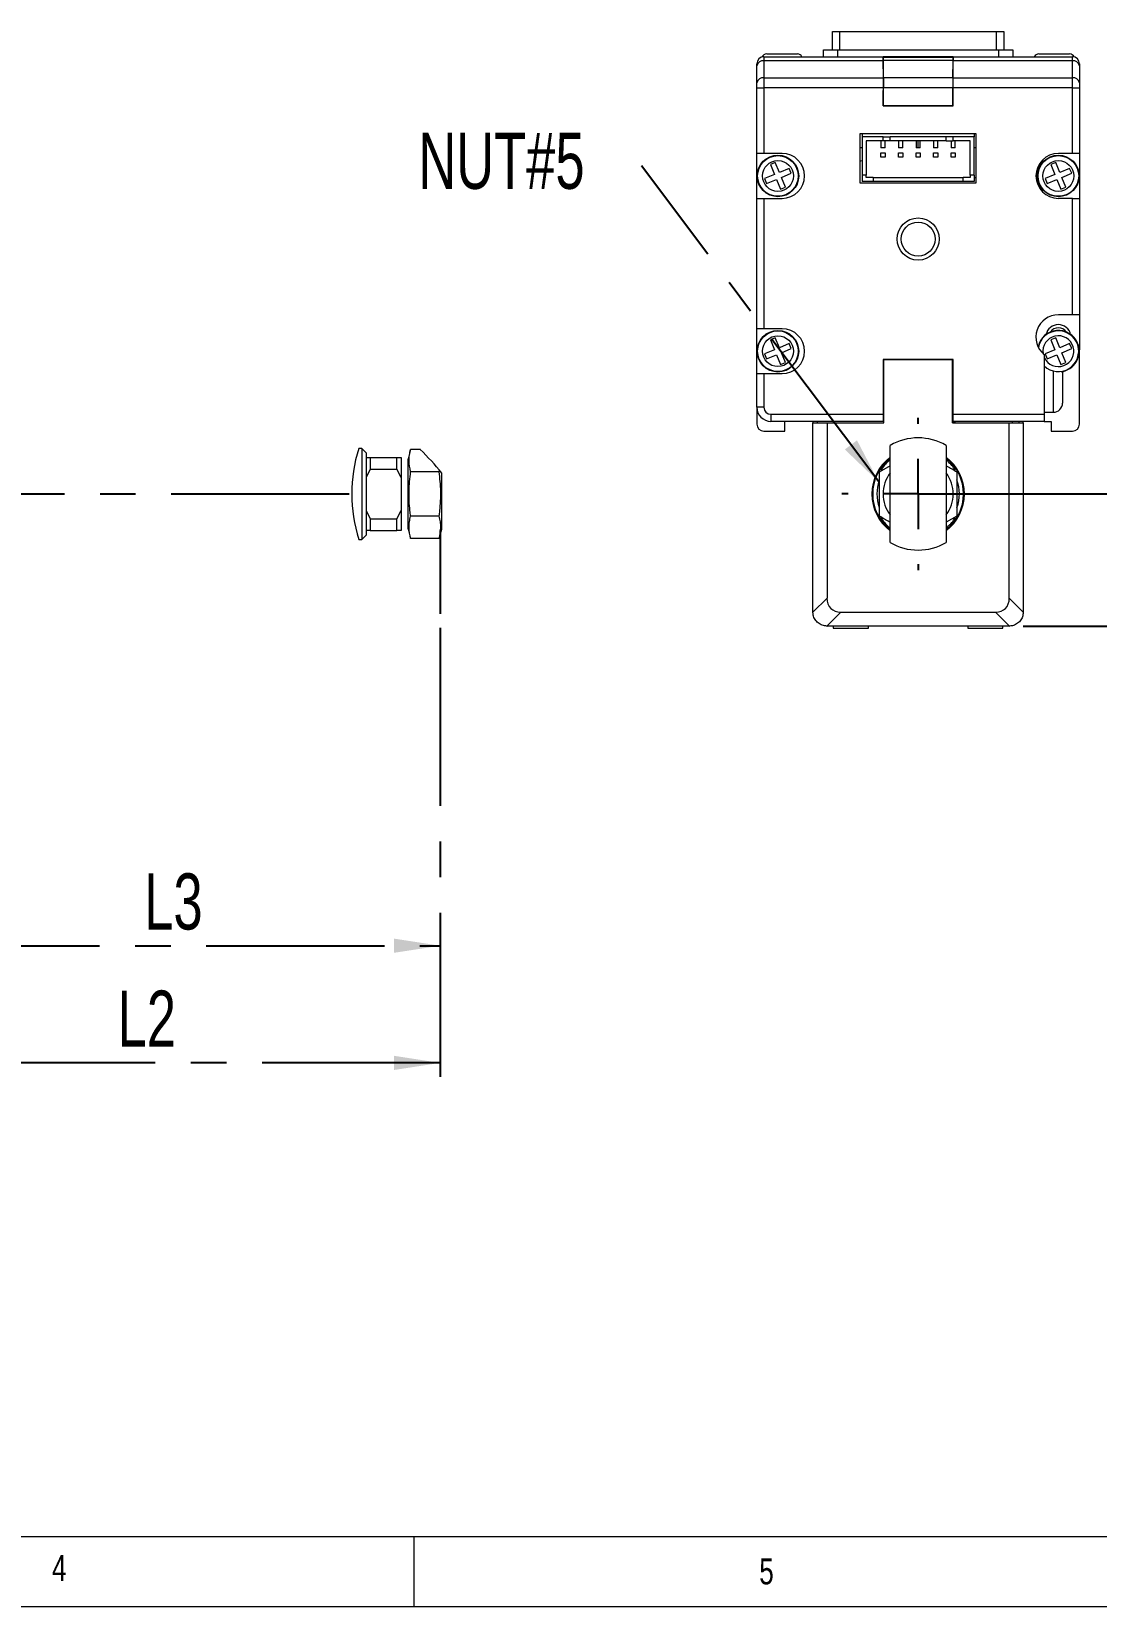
# Model space of a CAD drawing. Header units: inches. Extents: x 0.2 to 16.3, y 0.2 to 11.5.
# Drawn here: x 7.193 to 10.184, y 0.197 to 4.619 of the extents above; entities that cross this region are included whole.
import ezdxf

# ---------------------------------------------------------------- set-up
doc = ezdxf.new("R2010")
doc.units = ezdxf.units.IN
doc.header["$MEASUREMENT"] = 0
doc.linetypes.add('CENTERX2', pattern=[0.8, 0.5, -0.1, 0.1, -0.1])
doc.layers.add('CENTER_LINE', color=7, linetype='CENTERX2')
doc.layers.add('DIMENSION', color=7, linetype='Continuous')
doc.styles.add('SLDTEXTSTYLE0', font='TXT', dxfattribs={"width": 0.7})
doc.styles.add('SLDTEXTSTYLE1', font='TXT', dxfattribs={"width": 0.75})
doc.dimstyles.new('SLDDIMSTYLE0', dxfattribs={"dimtxt": 0.15748, "dimasz": 0.13, "dimexe": 0, "dimexo": 0.0625, "dimgap": 0.03937, "dimtad": 1, "dimdec": 3, "dimrnd": 1e-09, "dimzin": 12, "dimdsep": 46, "dimtxsty": 'SLDTEXTSTYLE0', "dimsah": 1, "dimcen": 0.09, "dimadec": 0, "dimazin": 3, "dimtfac": 1, "dimtdec": 3, "dimtofl": 0, "dimtmove": 0, "dimatfit": 3, "dimfxl": 1, "dimfrac": 2, "dimtolj": 1, "dimtzin": 12, "dimarcsym": 0})
doc.dimstyles.new('SLDDIMSTYLE3', dxfattribs={"dimtxt": 0.15748, "dimasz": 0.13, "dimexe": 0, "dimexo": 0.0625, "dimgap": 0.03937, "dimtad": 1, "dimdec": 3, "dimrnd": 1e-09, "dimdsep": 46, "dimtxsty": 'SLDTEXTSTYLE0', "dimsah": 1, "dimcen": 0.09, "dimadec": 0, "dimazin": 2, "dimtfac": 1, "dimtdec": 3, "dimtofl": 0, "dimtmove": 0, "dimatfit": 3, "dimfxl": 1, "dimfrac": 2, "dimtolj": 1, "dimtzin": 12, "dimarcsym": 0})
doc.dimstyles.new('SLDDIMSTYLE5', dxfattribs={"dimtxt": 0.18, "dimasz": 0.13, "dimexe": 0, "dimexo": 0.0625, "dimgap": 0, "dimtad": 0, "dimtih": 1, "dimtoh": 1, "dimdec": 0, "dimrnd": 1e-09, "dimzin": 0, "dimdsep": 46, "dimtxsty": 'Standard', "dimsah": 1, "dimcen": 0.09, "dimadec": 0, "dimazin": 0, "dimtfac": 0.13, "dimtdec": 0, "dimtofl": 0, "dimtmove": 0, "dimatfit": 3, "dimfxl": 1, "dimfrac": 2, "dimtolj": 1, "dimtzin": 0, "dimarcsym": 0})

# ---------------------------------------------------------------- blocks, each defined once
blk = doc.blocks.new('_D_22')
at = {"layer": 'CENTER_LINE'}
for p, q in [((6.884, 2.9447), (6.884, 2.0126)), ((8.3407, 2.9447), (8.3407, 2.0126)), ((6.884, 2.052), (8.3407, 2.052))]:
    blk.add_line(p, q, dxfattribs=at)
for points in [[(6.884, 2.052), (7.014, 2.032), (7.014, 2.072)], [(8.3407, 2.052), (8.2107, 2.072), (8.2107, 2.032)]]:
    blk.add_solid(points, dxfattribs=at)
at = {"layer": 'CENTER_LINE', "insert": (7.5098, 2.255), "char_height": 0.15748, "attachment_point": 1, "style": 'SLDTEXTSTYLE0'}
blk.add_mtext('L3', dxfattribs=at)
blk = doc.blocks.new('_D_24')
at = {"layer": 'CENTER_LINE'}
for p, q in [((6.7344, 2.9884), (6.7344, 1.6836)), ((8.3407, 2.9447), (8.3407, 1.6836)), ((8.3407, 1.723), (6.7344, 1.723))]:
    blk.add_line(p, q, dxfattribs=at)
for points in [[(6.7344, 1.723), (6.8644, 1.703), (6.8644, 1.743)], [(8.3407, 1.723), (8.2107, 1.743), (8.2107, 1.703)]]:
    blk.add_solid(points, dxfattribs=at)
at = {"layer": 'CENTER_LINE', "insert": (7.435, 1.926), "char_height": 0.15748, "attachment_point": 1, "style": 'SLDTEXTSTYLE0'}
blk.add_mtext('L2', dxfattribs=at)
blk = doc.blocks.new('_D_28')
at = {"layer": 'CENTER_LINE'}
for p, q in [((10.5465, 3.3203), (10.5465, 3.9069)), ((9.7222, 3.3203), (10.5858, 3.3203)), ((10.5465, 2.9494), (10.5465, 3.3203)), ((9.9781, 2.9494), (10.5858, 2.9494))]:
    blk.add_line(p, q, dxfattribs=at)
for points in [[(10.5465, 3.3203), (10.5265, 3.1903), (10.5665, 3.1903)], [(10.5465, 2.9494), (10.5665, 3.0794), (10.5265, 3.0794)]]:
    blk.add_solid(points, dxfattribs=at)
at = {"layer": 'CENTER_LINE', "insert": (10.3435, 3.424), "char_height": 0.15748, "attachment_point": 1, "rotation": 90, "style": 'SLDTEXTSTYLE0'}
blk.add_mtext('0.371', dxfattribs=at)
blk = doc.blocks.new('SW_NOTE_0_11')
at = {"layer": 'CENTER_LINE', "color": 0, "insert": (-0.6267, 0.0928), "char_height": 0.15748, "attachment_point": 1, "style": 'SLDTEXTSTYLE0'}
blk.add_mtext('NUT#5', dxfattribs=at)
blk = doc.blocks.new('SW_CENTERMARKSYMBOL_5')
at = {"layer": 'CENTER_LINE', "color": 0}
for p, q in [((0, 0.1969), (0, 0.2142)), ((0, 0), (0, 0.0984)), ((-0.1969, 0), (-0.2142, 0)), ((0, 0), (-0.0984, 0)), ((0, 0), (0, -0.0984)), ((0, 0), (0.0984, 0)), ((0.1969, 0), (0.2142, 0)), ((0, -0.1969), (0, -0.2142))]:
    blk.add_line(p, q, dxfattribs=at)

msp = doc.modelspace()

# ---------------------------------------------------------------- linework, layer by layer
at = {"color": 7, "linetype": 'Continuous', "lineweight": 18}
for p, q in [((9.4426, 4.5675), (9.4426, 4.6187)), ((9.4426, 4.6187), (9.4623, 4.6187)), ((9.4623, 4.6187), (9.9033, 4.6187)), ((9.9033, 4.6187), (9.923, 4.6187)), ((9.923, 4.6187), (9.923, 4.5675)), ((9.2576, 4.5557), (9.2646, 4.5557)), ((9.2646, 4.5557), (9.3442, 4.5557)), ((9.4171, 4.5478), (9.4171, 4.5675)), ((9.4171, 4.5675), (9.4564, 4.5675)), ((9.4564, 4.5675), (9.4564, 4.5478)), ((9.4564, 4.5675), (9.9092, 4.5675)), ((9.9092, 4.5478), (9.9092, 4.5675)), ((9.9092, 4.5675), (9.9486, 4.5675)), ((9.9486, 4.5675), (9.9486, 4.5478)), ((10.0214, 4.5557), (10.0284, 4.5557)), ((10.0284, 4.5557), (10.108, 4.5557)), ((9.23, 4.5224), (9.23, 4.5281)), ((9.23, 4.4746), (9.23, 4.5224)), ((9.2497, 4.5478), (9.2497, 4.5363)), ((9.2497, 4.5478), (9.5844, 4.5478)), ((9.2497, 4.5363), (9.2497, 4.4885)), ((9.5844, 4.5363), (9.2497, 4.5363)), ((9.7812, 4.5478), (9.5844, 4.5478)), ((9.5852, 4.5478), (9.5844, 4.5461)), ((9.5844, 4.5478), (9.5844, 4.5363)), ((9.5844, 4.5461), (9.5845, 4.5458)), ((9.5844, 4.5363), (9.5844, 4.4885)), ((9.7811, 4.5458), (9.5845, 4.5458)), ((9.5851, 4.4885), (9.5847, 4.5377)), ((9.7809, 4.5377), (9.5847, 4.5377)), ((9.5852, 4.5478), (9.7804, 4.5478)), ((9.7804, 4.5478), (9.7812, 4.5461)), ((9.7805, 4.4885), (9.7809, 4.5377)), ((9.7812, 4.5461), (9.7811, 4.5458)), ((9.7812, 4.5478), (10.1159, 4.5478)), ((9.7812, 4.5363), (9.7812, 4.5478)), ((10.1159, 4.5363), (9.7812, 4.5363)), ((9.7812, 4.4885), (9.7812, 4.5363)), ((10.1159, 4.5363), (10.1159, 4.5478)), ((10.1159, 4.4885), (10.1159, 4.5363)), ((10.1356, 4.5281), (10.1356, 4.5224)), ((10.1356, 4.5224), (10.1356, 4.4746)), ((9.23, 4.4607), (9.23, 4.4746)), ((9.2497, 4.4885), (9.2497, 4.4607)), ((9.2497, 4.4885), (9.5844, 4.4885)), ((9.5844, 4.4885), (9.5844, 4.4607)), ((9.7805, 4.4885), (9.5851, 4.4885)), ((9.7812, 4.4885), (10.1159, 4.4885)), ((9.7812, 4.4607), (9.7812, 4.4885)), ((10.1159, 4.4607), (10.1159, 4.4885)), ((10.1356, 4.4746), (10.1356, 4.4607)), ((9.23, 4.4607), (9.2497, 4.4607)), ((9.23, 4.2762), (9.23, 4.4607)), ((9.2497, 4.4607), (9.2497, 4.2762)), ((9.5844, 4.4607), (9.2497, 4.4607)), ((9.5844, 4.4607), (9.5844, 4.41)), ((9.5846, 4.4297), (9.5844, 4.453)), ((9.5847, 4.4297), (9.5844, 4.4297)), ((9.5847, 4.41), (9.5847, 4.4297)), ((9.7804, 4.4607), (9.5852, 4.4607)), ((9.5852, 4.41), (9.5852, 4.4607)), ((9.7804, 4.41), (9.7804, 4.4607)), ((9.7809, 4.41), (9.7809, 4.4297)), ((9.7809, 4.4297), (9.7812, 4.4297)), ((9.781, 4.4297), (9.7812, 4.453)), ((9.7812, 4.41), (9.7812, 4.4607)), ((10.1159, 4.4607), (9.7812, 4.4607)), ((10.1159, 4.2762), (10.1159, 4.4607)), ((10.1159, 4.4607), (10.1356, 4.4607)), ((10.1356, 4.4607), (10.1356, 4.2762)), ((9.5844, 4.41), (9.7812, 4.41)), ((9.7804, 4.41), (9.5852, 4.41)), ((9.8462, 4.3313), (9.5194, 4.3313)), ((9.5194, 4.3313), (9.5194, 4.1935)), ((9.5253, 4.2919), (9.5194, 4.2919)), ((9.5253, 4.3313), (9.5253, 4.3234)), ((9.5253, 4.3234), (9.5253, 4.2151)), ((9.5844, 4.3234), (9.5253, 4.3234)), ((9.5371, 4.3116), (9.5371, 4.2151)), ((9.5844, 4.3116), (9.5371, 4.3116)), ((9.5785, 4.3116), (9.5785, 4.2919)), ((9.5903, 4.2919), (9.5785, 4.2919)), ((9.5844, 4.3116), (9.5844, 4.3234)), ((9.5844, 4.3234), (9.6041, 4.3234)), ((9.6041, 4.3116), (9.5844, 4.3116)), ((9.5903, 4.2919), (9.5903, 4.3116)), ((9.6041, 4.3116), (9.6041, 4.3234)), ((9.7615, 4.3234), (9.6041, 4.3234)), ((9.7615, 4.3116), (9.6041, 4.3116)), ((9.6277, 4.3116), (9.6277, 4.2919)), ((9.6395, 4.2919), (9.6277, 4.2919)), ((9.6395, 4.2919), (9.6395, 4.3116)), ((9.6769, 4.3116), (9.6769, 4.2919)), ((9.6887, 4.2919), (9.6769, 4.2919)), ((9.6887, 4.2919), (9.6887, 4.3116)), ((9.7261, 4.3116), (9.7261, 4.2919)), ((9.7379, 4.2919), (9.7261, 4.2919)), ((9.7379, 4.2919), (9.7379, 4.3116)), ((9.7615, 4.3116), (9.7615, 4.3234)), ((9.7812, 4.3234), (9.7615, 4.3234)), ((9.7615, 4.3116), (9.7812, 4.3116)), ((9.7753, 4.3116), (9.7753, 4.2919)), ((9.7871, 4.2919), (9.7753, 4.2919)), ((9.7812, 4.3116), (9.7812, 4.3234)), ((9.8403, 4.3234), (9.7812, 4.3234)), ((9.8285, 4.3116), (9.7812, 4.3116)), ((9.7871, 4.2919), (9.7871, 4.3116)), ((9.8285, 4.2151), (9.8285, 4.3116)), ((9.8403, 4.3313), (9.8403, 4.3234)), ((9.8403, 4.2151), (9.8403, 4.3234)), ((9.8462, 4.2919), (9.8403, 4.2919)), ((9.8462, 4.1935), (9.8462, 4.3313)), ((9.2497, 4.2762), (9.23, 4.2762)), ((9.23, 4.1502), (9.23, 4.2762)), ((9.3009, 4.2762), (9.2497, 4.2762)), ((9.2817, 4.2506), (9.2679, 4.2449)), ((9.2931, 4.223), (9.2817, 4.2506)), ((9.5785, 4.2663), (9.5785, 4.2781)), ((9.5785, 4.2781), (9.5903, 4.2781)), ((9.5903, 4.2663), (9.5785, 4.2663)), ((9.5903, 4.2781), (9.5903, 4.2663)), ((9.6277, 4.2663), (9.6277, 4.2781)), ((9.6277, 4.2781), (9.6395, 4.2781)), ((9.6395, 4.2663), (9.6277, 4.2663)), ((9.6395, 4.2781), (9.6395, 4.2663)), ((9.6769, 4.2663), (9.6769, 4.2781)), ((9.6769, 4.2781), (9.6887, 4.2781)), ((9.6887, 4.2663), (9.6769, 4.2663)), ((9.6887, 4.2781), (9.6887, 4.2663)), ((9.7261, 4.2663), (9.7261, 4.2781)), ((9.7261, 4.2781), (9.7379, 4.2781)), ((9.7379, 4.2663), (9.7261, 4.2663)), ((9.7379, 4.2781), (9.7379, 4.2663)), ((9.7753, 4.2663), (9.7753, 4.2781)), ((9.7753, 4.2781), (9.7871, 4.2781)), ((9.7871, 4.2663), (9.7753, 4.2663)), ((9.7871, 4.2781), (9.7871, 4.2663)), ((10.0691, 4.2506), (10.0553, 4.2449)), ((10.0805, 4.223), (10.0691, 4.2506)), ((10.1159, 4.2762), (10.0765, 4.2762)), ((10.1356, 4.2762), (10.1159, 4.2762)), ((10.1356, 4.2762), (10.1356, 4.1502)), ((9.2793, 4.2172), (9.2517, 4.2058)), ((9.2517, 4.2058), (9.2574, 4.1919)), ((9.2574, 4.1919), (9.2851, 4.2034)), ((9.2679, 4.2449), (9.2793, 4.2172)), ((9.2851, 4.2034), (9.2965, 4.1758)), ((9.3208, 4.2344), (9.2931, 4.223)), ((9.2989, 4.2091), (9.3265, 4.2206)), ((9.3103, 4.1815), (9.2989, 4.2091)), ((9.3265, 4.2206), (9.3208, 4.2344)), ((9.5371, 4.2151), (9.5253, 4.2151)), ((9.5253, 4.2151), (9.5253, 4.1974)), ((9.5371, 4.2092), (9.5371, 4.2151)), ((9.5568, 4.2092), (9.5371, 4.2092)), ((9.5568, 4.2092), (9.5568, 4.1974)), ((9.5568, 4.2092), (9.8088, 4.2092)), ((9.8088, 4.1974), (9.8088, 4.2092)), ((9.8285, 4.2092), (9.8088, 4.2092)), ((9.8403, 4.2151), (9.8285, 4.2151)), ((9.8285, 4.2151), (9.8285, 4.2092)), ((9.8403, 4.2151), (9.8403, 4.1974)), ((9.8403, 4.2111), (9.8462, 4.2068)), ((10.0667, 4.2172), (10.0391, 4.2058)), ((10.0391, 4.2058), (10.0448, 4.1919)), ((10.0448, 4.1919), (10.0725, 4.2034)), ((10.0553, 4.2449), (10.0667, 4.2172)), ((10.0725, 4.2034), (10.0839, 4.1758)), ((10.1082, 4.2344), (10.0805, 4.223)), ((10.0863, 4.2091), (10.1139, 4.2206)), ((10.0977, 4.1815), (10.0863, 4.2091)), ((10.1139, 4.2206), (10.1082, 4.2344)), ((9.2965, 4.1758), (9.3103, 4.1815)), ((9.5194, 4.1935), (9.8462, 4.1935)), ((9.5568, 4.1974), (9.5253, 4.1974)), ((9.8088, 4.1974), (9.5568, 4.1974)), ((9.8403, 4.1974), (9.8088, 4.1974)), ((10.0839, 4.1758), (10.0977, 4.1815)), ((9.23, 3.784), (9.23, 4.1502)), ((9.23, 4.1502), (9.2497, 4.1502)), ((9.2497, 4.1502), (9.2497, 3.784)), ((9.2497, 4.1502), (9.3009, 4.1502)), ((10.1159, 4.1502), (10.0765, 4.1502)), ((10.1159, 3.8234), (10.1159, 4.1502)), ((10.1159, 4.1502), (10.1356, 4.1502)), ((10.1356, 4.1502), (10.1356, 3.8234)), ((10.1159, 3.8234), (10.0765, 3.8234)), ((10.1356, 3.8234), (10.1159, 3.8234)), ((10.1356, 3.8234), (10.1356, 3.725)), ((9.2497, 3.784), (9.23, 3.784)), ((9.23, 3.6581), (9.23, 3.784)), ((9.3009, 3.784), (9.2497, 3.784)), ((9.2793, 3.7251), (9.2517, 3.7136)), ((9.2817, 3.7585), (9.2679, 3.7527)), ((9.2679, 3.7527), (9.2793, 3.7251)), ((9.2931, 3.7308), (9.2817, 3.7585)), ((9.3208, 3.7423), (9.2931, 3.7308)), ((9.2989, 3.717), (9.3265, 3.7285)), ((9.3103, 3.6894), (9.2989, 3.717)), ((9.3265, 3.7285), (9.3208, 3.7423)), ((10.0667, 3.7251), (10.0391, 3.7136)), ((10.0691, 3.7585), (10.0553, 3.7527)), ((10.0553, 3.7527), (10.0667, 3.7251)), ((10.0805, 3.7308), (10.0691, 3.7585)), ((10.1082, 3.7423), (10.0805, 3.7308)), ((10.0863, 3.717), (10.1139, 3.7285)), ((10.0977, 3.6894), (10.0863, 3.717)), ((10.1139, 3.7285), (10.1082, 3.7423)), ((10.1356, 3.5163), (10.1356, 3.725)), ((9.2517, 3.7136), (9.2574, 3.6998)), ((9.2574, 3.6998), (9.2851, 3.7113)), ((9.2851, 3.7113), (9.2965, 3.6836)), ((9.2965, 3.6836), (9.3103, 3.6894)), ((9.7812, 3.6974), (9.5844, 3.6974)), ((9.5844, 3.6974), (9.5844, 3.5439)), ((9.5863, 3.5203), (9.5863, 3.6974)), ((9.5863, 3.6974), (9.7793, 3.6974)), ((9.7793, 3.5203), (9.7793, 3.6974)), ((9.7812, 3.5439), (9.7812, 3.6974)), ((10.0371, 3.7113), (10.0371, 3.5439)), ((10.0391, 3.7136), (10.0448, 3.6998)), ((10.0448, 3.6998), (10.0725, 3.7113)), ((10.0725, 3.7113), (10.0839, 3.6836)), ((10.0839, 3.6836), (10.0977, 3.6894)), ((9.23, 3.5636), (9.23, 3.6581)), ((9.23, 3.6581), (9.2497, 3.6581)), ((9.2497, 3.6581), (9.2497, 3.5636)), ((9.2497, 3.6581), (9.3009, 3.6581)), ((9.5863, 3.6581), (9.5844, 3.6581)), ((9.7812, 3.6581), (9.7793, 3.6581)), ((10.0883, 3.662), (10.0882, 3.6639)), ((10.0883, 3.662), (10.0883, 3.6187)), ((10.0883, 3.6187), (10.0883, 3.5754)), ((9.2497, 3.5636), (9.23, 3.5636)), ((9.23, 3.5636), (9.23, 3.5163)), ((9.2694, 3.5439), (9.5844, 3.5439)), ((9.2694, 3.5439), (9.2694, 3.5242)), ((9.5844, 3.5793), (9.5863, 3.5793)), ((9.5844, 3.5439), (9.5844, 3.5242)), ((9.5863, 3.5373), (9.5844, 3.5384)), ((9.7793, 3.5793), (9.7812, 3.5793)), ((9.7812, 3.5439), (10.0371, 3.5439)), ((9.7812, 3.5242), (9.7812, 3.5439)), ((10.0371, 3.5498), (10.0627, 3.5498)), ((10.0371, 3.5439), (10.0371, 3.5242)), ((9.2497, 3.4966), (9.3088, 3.4966)), ((9.5844, 3.5242), (9.2694, 3.5242)), ((9.3088, 3.4966), (9.3088, 3.5242)), ((9.3875, 2.9888), (9.3875, 3.5203)), ((9.3875, 3.5203), (9.4269, 3.5203)), ((9.3877, 3.5203), (9.3877, 3.5242)), ((9.3883, 3.5203), (9.3883, 3.5242)), ((9.4, 3.5203), (9.4, 3.5242)), ((9.4269, 3.5203), (9.4269, 3.0277)), ((9.4269, 3.5203), (9.5863, 3.5203)), ((9.4446, 3.5242), (9.4446, 3.5203)), ((9.7895, 3.5242), (9.7781, 3.5203)), ((9.7812, 3.5242), (9.7793, 3.5242)), ((9.7793, 3.5203), (9.9387, 3.5203)), ((10.0371, 3.5242), (9.7812, 3.5242)), ((9.9387, 3.0277), (9.9387, 3.5203)), ((9.9387, 3.5203), (9.9781, 3.5203)), ((9.9466, 3.5242), (9.9466, 3.5203)), ((9.9656, 3.5242), (9.9656, 3.5203)), ((9.9773, 3.5203), (9.9773, 3.5242)), ((9.9777, 3.5203), (9.9777, 3.5242)), ((9.9781, 3.5203), (9.9781, 2.9888)), ((10.0371, 3.5242), (10.0568, 3.5242)), ((10.0568, 3.5242), (10.0568, 3.4966)), ((10.0568, 3.4966), (10.1159, 3.4966)), ((9.6041, 3.1839), (9.6041, 3.4566)), ((9.7615, 3.4566), (9.7615, 3.3203)), ((8.1207, 3.4478), (8.112, 3.4478)), ((8.1325, 3.436), (8.1207, 3.4478)), ((8.1207, 3.4478), (8.1207, 3.4302)), ((8.1207, 3.4302), (8.1207, 3.1927)), ((8.1325, 3.436), (8.1325, 3.42)), ((8.1325, 3.4226), (8.1443, 3.4226)), ((8.1325, 3.42), (8.1325, 3.2045)), ((8.1443, 3.4226), (8.1443, 3.3903)), ((8.1443, 3.4226), (8.2191, 3.4226)), ((8.2191, 3.3903), (8.2191, 3.4226)), ((8.2191, 3.4226), (8.2309, 3.4226)), ((8.2309, 3.4226), (8.2309, 3.3662)), ((8.2577, 3.4453), (8.2506, 3.4187)), ((8.2506, 3.3203), (8.2506, 3.4187)), ((8.285, 3.4453), (8.2577, 3.4453)), ((8.1443, 3.3903), (8.1325, 3.3662)), ((8.1443, 3.3903), (8.2191, 3.3903)), ((8.2309, 3.3662), (8.2191, 3.3903)), ((8.2309, 3.3662), (8.2309, 3.2743)), ((8.338, 3.3828), (8.2577, 3.3828)), ((8.338, 3.3828), (8.3386, 3.3871)), ((8.3451, 3.3203), (8.3451, 3.3792)), ((9.5745, 3.3828), (9.6048, 3.4002)), ((9.5802, 3.386), (9.5802, 3.3903)), ((9.7849, 3.3903), (9.7849, 3.3863)), ((8.2506, 3.2218), (8.2506, 3.3203)), ((8.3451, 3.2218), (8.3451, 3.3203)), ((9.7615, 3.3203), (9.7615, 3.1839)), ((8.1325, 3.2743), (8.1443, 3.2502)), ((8.2191, 3.2502), (8.2309, 3.2743)), ((8.2309, 3.2743), (8.2309, 3.2179)), ((9.5606, 3.2762), (9.5631, 3.2762)), ((9.8025, 3.2762), (9.805, 3.2762)), ((8.1443, 3.2502), (8.2191, 3.2502)), ((8.1443, 3.2502), (8.1443, 3.2179)), ((8.2191, 3.2179), (8.2191, 3.2502)), ((8.338, 3.2578), (8.2577, 3.2578)), ((9.5802, 3.2502), (9.5802, 3.2545)), ((9.7911, 3.2578), (9.7615, 3.2407)), ((9.7849, 3.2542), (9.7849, 3.2502)), ((8.1127, 3.1927), (8.1207, 3.1927)), ((8.1207, 3.1927), (8.1325, 3.2045)), ((8.1443, 3.2179), (8.1325, 3.2179)), ((8.1443, 3.2179), (8.2191, 3.2179)), ((8.2309, 3.2179), (8.2191, 3.2179)), ((8.2506, 3.2218), (8.2577, 3.1952)), ((8.338, 3.1952), (8.2577, 3.1952)), ((8.338, 3.1952), (8.3451, 3.2218)), ((9.3875, 2.9884), (9.4269, 3.0277)), ((9.9387, 3.0277), (9.9781, 2.9884)), ((9.4659, 2.9888), (9.4265, 2.9494)), ((9.4659, 2.9888), (9.8997, 2.9888)), ((9.9391, 2.9494), (9.8997, 2.9888)), ((9.9387, 2.9494), (9.4269, 2.9494)), ((9.4446, 2.9494), (9.4446, 2.9435)), ((9.4446, 2.9435), (9.4938, 2.9435)), ((9.4938, 2.9435), (9.543, 2.9435)), ((9.543, 2.9435), (9.543, 2.9494)), ((9.8226, 2.9494), (9.8226, 2.9435)), ((9.8226, 2.9435), (9.8718, 2.9435)), ((9.8718, 2.9435), (9.921, 2.9435)), ((9.921, 2.9435), (9.921, 2.9494)), ((0.3937, 0.3937), (16.1516, 0.3937)), ((8.2677, 0.1969), (8.2677, 0.3937)), ((0.1969, 0.1969), (16.3386, 0.1969))]:
    msp.add_line(p, q, dxfattribs=at)
at = {"color": 8, "linetype": 'Continuous', "lineweight": 18}
for p, q in [((9.4623, 4.6187), (9.4623, 4.5675)), ((9.9033, 4.5675), (9.9033, 4.6187)), ((9.6828, 4.2919), (9.6828, 4.3116)), ((10.0627, 3.6187), (10.0627, 3.6657)), ((10.0627, 3.5498), (10.0627, 3.6187))]:
    msp.add_line(p, q, dxfattribs=at)
at = {"color": 7, "linetype": 'Continuous', "lineweight": 18, "flags": 128}
for points in [[(9.5194, 4.2544), (9.5223, 4.2555), (9.5253, 4.2566)], [(10.1349, 3.7198), (10.1352, 3.7212), (10.1356, 3.725)]]:
    msp.add_lwpolyline(points, dxfattribs=at)
at = {"color": 7, "linetype": 'Continuous', "lineweight": 18}
for centre, radius in [((9.2891, 4.2132), 0.0584), ((9.2891, 4.2132), 0.0571), ((9.2891, 4.2132), 0.0433), ((10.0765, 4.2132), 0.0584), ((10.0765, 4.2132), 0.0571), ((10.0765, 4.2132), 0.0433), ((9.6828, 4.036), 0.0591), ((9.6828, 4.036), 0.0477), ((9.2891, 3.7211), 0.0584), ((9.2891, 3.7211), 0.0571), ((9.2891, 3.7211), 0.0433)]:
    msp.add_circle(centre, radius, dxfattribs=at)
for centre, radius, start, end in [((9.2576, 4.5419), 0.0138, 90, 157.4076), ((9.3442, 4.5419), 0.0138, 25.3769, 90), ((10.0214, 4.5419), 0.0138, 90, 154.6231), ((10.108, 4.5419), 0.0138, 22.5924, 90), ((9.2497, 4.5281), 0.0197, 90, 180), ((9.2473, 4.5189), 0.0176, 81.9505, 168.5782), ((10.1159, 4.5281), 0.0197, 0, 90), ((10.1183, 4.5189), 0.0176, 11.4218, 98.0495), ((9.2473, 4.4711), 0.0176, 81.9505, 168.5782), ((10.1183, 4.4711), 0.0176, 11.4218, 98.0495), ((9.3009, 4.2132), 0.063, 270, 90), ((10.0765, 4.2132), 0.063, 90, 270), ((10.0765, 3.7604), 0.063, 90, 231.3178), ((9.3009, 3.7211), 0.063, 270, 90), ((10.0765, 3.7211), 0.0584, 22.5227, 167.5778), ((10.0765, 3.7604), 0.0354, 12.442, 167.558), ((10.0765, 3.7604), 0.0266, 33.3512, 146.6488), ((10.0765, 3.7211), 0.0584, 277.7757, 22.5227), ((9.2694, 3.5636), 0.0394, 180, 270), ((9.2694, 3.5636), 0.0197, 180, 270), ((10.0627, 3.5754), 0.0256, 270, 0), ((9.2497, 3.5163), 0.0197, 180, 270), ((10.1159, 3.5163), 0.0197, 270, 0), ((9.6828, 3.3203), 0.1575, 60, 120), ((8.5094, 3.3212), 0.417, 162.3262, 197.9505), ((7.7191, 2.8702), 0.8068, 39.1115, 45.4617), ((9.6828, 3.3203), 0.1299, 127.3052, 232.6948), ((9.6828, 3.3203), 0.1276, 128.1181, 231.8819), ((9.6826, 3.3203), 0.124, 129.2726, 145.6287), ((9.6828, 3.3203), 0.1299, 307.3052, 52.6948), ((9.6828, 3.3203), 0.1276, 308.1181, 51.8819), ((9.6826, 3.3203), 0.124, 34.3713, 50.4441), ((9.6828, 3.3203), 0.0984, 143.1301, 180), ((9.6828, 3.3203), 0.0984, 323.1301, 36.8699), ((9.6828, 3.3203), 0.1157, 160.9386, 198.9304), ((9.6828, 3.3203), 0.0984, 180, 216.8699), ((9.6828, 3.3203), 0.1157, 340.4612, 20.1607), ((9.6826, 3.3203), 0.124, 214.3713, 230.7274), ((9.6826, 3.3203), 0.124, 309.5559, 325.6287), ((9.6828, 3.3203), 0.1575, 240, 300), ((9.4269, 2.9888), 0.0394, 180, 180.573), ((9.9387, 2.9888), 0.0394, 359.427, 0), ((9.4269, 2.9888), 0.0394, 269.427, 270), ((9.9387, 2.9888), 0.0394, 270, 270.573)]:
    msp.add_arc(centre, radius, start, end, dxfattribs=at)
at = {"color": 8, "linetype": 'Continuous', "lineweight": 18}
for radius, start, end in [(0.0571, 226.3675, 169.2582), (0.0433, 204.6817, 189.118)]:
    msp.add_arc((10.0765, 3.7211), radius, start, end, dxfattribs=at)
at = {"color": 7, "linetype": 'Continuous', "lineweight": 18}
for centre, major_axis in [((9.5048, 3.0667), (-0.0675, -0.0675)), ((9.8608, 3.0667), (0.0675, -0.0675))]:
    msp.add_ellipse(centre, major_axis=major_axis, ratio=0.57735, start_param=5.759587, end_param=6.806784, dxfattribs=at)
for points, knots in [([(9.5847, 4.5377), (9.5847, 4.5403), (9.5846, 4.5448), (9.5846, 4.5455), (9.5845, 4.5458)], [0, 0, 0, 0, 0.557681, 1, 1, 1, 1]), ([(9.7811, 4.5458), (9.781, 4.5453), (9.781, 4.5444), (9.7809, 4.5398), (9.7809, 4.5377)], [0, 0, 0, 0, 0.557682, 1, 1, 1, 1]), ([(9.5851, 4.4885), (9.5852, 4.4839), (9.5852, 4.4757), (9.5852, 4.4653), (9.5852, 4.4607)], [0, 0, 0, 0, 0.557568, 1, 1, 1, 1]), ([(9.7805, 4.4885), (9.7804, 4.4839), (9.7804, 4.4757), (9.7804, 4.4653), (9.7804, 4.4607)], [0, 0, 0, 0, 0.557568, 1, 1, 1, 1]), ([(8.2577, 3.3828), (8.2556, 3.393), (8.2523, 3.4085), (8.254, 3.4297), (8.2565, 3.4401), (8.2577, 3.4453)], [0, 0, 0, 0, 0.49474, 0.745557, 1, 1, 1, 1]), ([(8.2577, 3.2578), (8.2571, 3.263), (8.2541, 3.2862), (8.2518, 3.3281), (8.2558, 3.3645), (8.2577, 3.3828)], [0, 0, 0, 0, 0.126972, 0.560077, 1, 1, 1, 1]), ([(8.338, 3.2578), (8.3386, 3.263), (8.3415, 3.2862), (8.3439, 3.3281), (8.3399, 3.3645), (8.338, 3.3828)], [0, 0, 0, 0, 0.126972, 0.560077, 1, 1, 1, 1]), ([(9.5745, 3.2578), (9.5745, 3.263), (9.5745, 3.2862), (9.5745, 3.3281), (9.5745, 3.3645), (9.5745, 3.3828)], [0, 0, 0, 0, 0.126972, 0.560077, 1, 1, 1, 1]), ([(9.7615, 3.3998), (9.7623, 3.3994), (9.7722, 3.3937), (9.782, 3.388), (9.7911, 3.3828)], [0, 0, 0, 0, 0.076233, 1, 1, 1, 1]), ([(9.7911, 3.3828), (9.7911, 3.3647), (9.7911, 3.3284), (9.7911, 3.2865), (9.7911, 3.263), (9.7911, 3.2578)], [0, 0, 0, 0, 0.433314, 0.873028, 1, 1, 1, 1]), ([(8.2577, 3.1952), (8.2556, 3.2055), (8.2523, 3.221), (8.254, 3.2422), (8.2565, 3.2525), (8.2577, 3.2578)], [0, 0, 0, 0, 0.49474, 0.745557, 1, 1, 1, 1]), ([(8.338, 3.1952), (8.3401, 3.2055), (8.3434, 3.221), (8.3417, 3.2422), (8.3392, 3.2525), (8.338, 3.2578)], [0, 0, 0, 0, 0.49474, 0.745557, 1, 1, 1, 1]), ([(9.6041, 3.2407), (9.6033, 3.2411), (9.5934, 3.2468), (9.5836, 3.2525), (9.5745, 3.2578)], [0, 0, 0, 0, 0.0762331, 1, 1, 1, 1]), ([(9.4265, 2.9494), (9.4221, 2.9499), (9.4133, 2.9508), (9.4016, 2.9577), (9.3928, 2.9677), (9.3882, 2.9785), (9.3877, 2.9856), (9.3875, 2.9884)], [0, 0, 0, 0, 0.2167717, 0.4334534, 0.649886, 0.8645239, 1, 1, 1, 1]), ([(9.9781, 2.9884), (9.9776, 2.984), (9.9766, 2.9751), (9.9698, 2.9635), (9.9598, 2.9547), (9.949, 2.9501), (9.9419, 2.9496), (9.9391, 2.9494)], [0, 0, 0, 0, 0.216772, 0.433453, 0.649886, 0.864524, 1, 1, 1, 1])]:
    msp.add_open_spline(points, degree=3, knots=knots, dxfattribs=at)
at = {"layer": 'CENTER_LINE'}
msp.add_line((6.7856, 3.3203), (8.152, 3.3203), dxfattribs=at)
at = {"layer": 'DIMENSION'}
msp.add_line((8.3407, 3.2179), (8.3407, 2.9841), dxfattribs=at)

# ---------------------------------------------------------------- block references
at = {"layer": 'CENTER_LINE'}
for name, p in [('SW_NOTE_0_11', (8.906, 4.2416)), ('SW_CENTERMARKSYMBOL_5', (9.6828, 3.3203))]:
    msp.add_blockref(name, p, dxfattribs=at)

# ---------------------------------------------------------------- texts
at = {"color": 7, "linetype": 'Continuous', "lineweight": 0, "char_height": 0.0729, "attachment_point": 1, "style": 'SLDTEXTSTYLE1'}
for s, insert in [('4', (7.2507, 0.3413)), ('5', (9.2367, 0.332))]:
    msp.add_mtext(s, dxfattribs=dict(at, insert=insert))

# ---------------------------------------------------------------- dimensions: what is measured, and where the dimension line sits
at = {"layer": 'CENTER_LINE'}
dim = msp.add_linear_dim(base=(10.5465, 3.3203), p1=(9.9387, 2.9494), p2=(9.6828, 3.3203), angle=90, dimstyle='SLDDIMSTYLE3', dxfattribs=at)
dim.commit()
dim.dimension.update_dxf_attribs({"geometry": '_D_28', "text_midpoint": (10.5465, 3.6654), "dimtype": 160})
for base, p1, p2, text, picture, middle in [((6.7344, 1.723), (8.3407, 2.9841), (6.7344, 3.0277), 'L2', '_D_24', (7.5375, 1.723)), ((8.3407, 2.052), (6.884, 2.9841), (8.3407, 2.9841), 'L3', '_D_22', (7.6124, 2.052))]:
    dim = msp.add_linear_dim(base=base, p1=p1, p2=p2, text=text, dimstyle='SLDDIMSTYLE0', dxfattribs=at)
    dim.commit()
    dim.dimension.update_dxf_attribs({"geometry": picture, "text_midpoint": middle, "dimtype": 160})

# ---------------------------------------------------------------- leaders
msp.add_leader([(9.5721, 3.3541), (8.906, 4.2416)], dimstyle='SLDDIMSTYLE5', dxfattribs=at)

doc.saveas('drawing.dxf')
